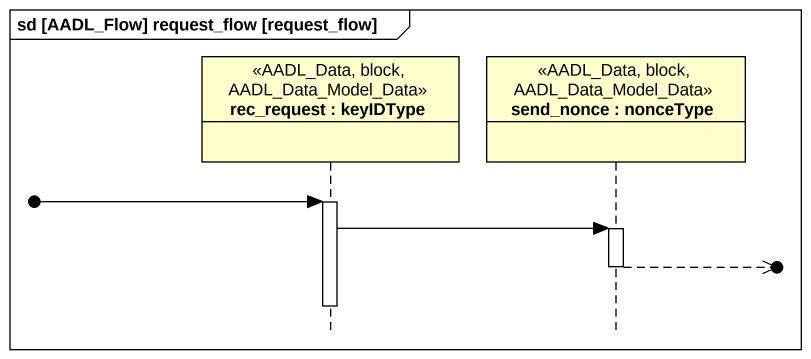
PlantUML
@startuml
mainframe sd [AADL_Flow] request_flow [request_flow]
hide footbox
participant "rec_request : keyIDType" as rec_request <<AADL_Data, block, AADL_Data_Model_Data>>
participant "send_nonce : nonceType" as send_nonce <<AADL_Data, block, AADL_Data_Model_Data>>

[o-> rec_request
activate rec_request
rec_request -> send_nonce
activate send_nonce
send_nonce -->>o]
deactivate send_nonce
deactivate rec_request
@enduml
